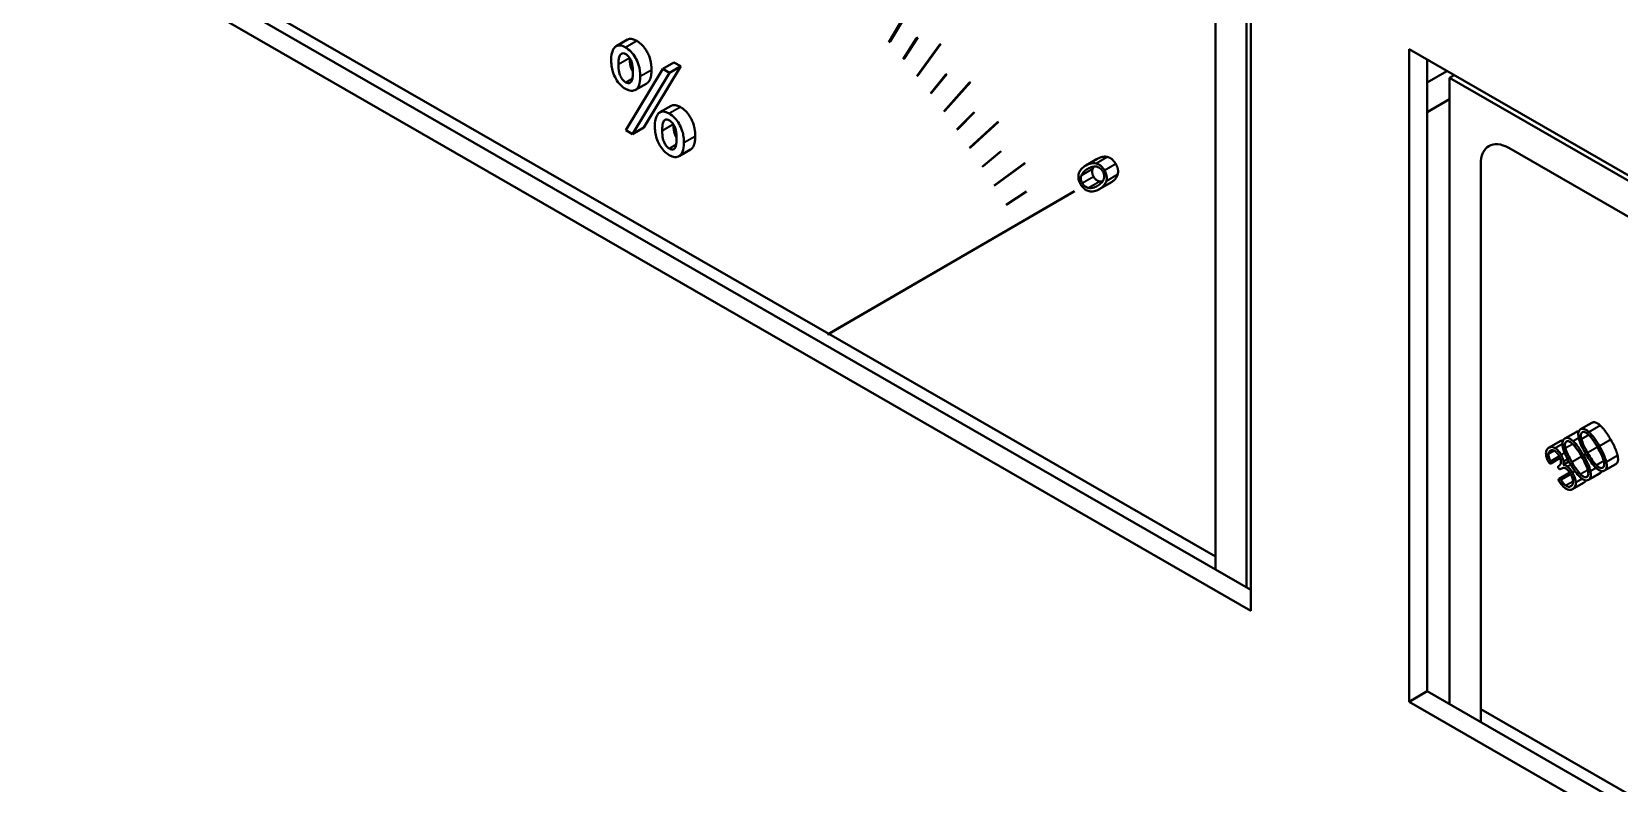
# Model space of a CAD drawing. Header units: millimetres. Extents: x 0 to 4752, y 0 to 3360.
# Drawn here: x 3766.2 to 3845.7, y 2650.7 to 2688.4 of the extents above; entities that cross this region are included whole.
import ezdxf

# ---------------------------------------------------------------- set-up
doc = ezdxf.new("R2010")
doc.units = ezdxf.units.MM
doc.header["$LTSCALE"] = 8
doc.layers.add('가시적인 것(ISO)', color=3, linetype='Continuous', lineweight=40)
doc.layers.add('가시적인 좁은 것(ISO)', color=3, linetype='Continuous', lineweight=35)

msp = doc.modelspace()

# ---------------------------------------------------------------- linework, layer by layer
at = {"layer": '가시적인 것(ISO)'}
for p, q in [((3827.255, 2659.395), (3766.161, 2694.577)), ((3767.066, 2695.098), (3827.255, 2660.437)), ((3769.753, 2694.205), (3806.098, 2673.275)), ((3827.029, 2660.568), (3827.029, 2691.962)), ((3827.255, 2692.097), (3827.255, 2659.395)), ((3809.114, 2687.887), (3810.911, 2690.931)), ((3809.17, 2687.919), (3810.968, 2690.963)), ((3825.473, 2689.424), (3825.473, 2661.464)), ((3796.013, 2688.019), (3795.448, 2687.693)), ((3809.82, 2687.047), (3810.502, 2688.088)), ((3809.877, 2687.08), (3810.558, 2688.12)), ((3810.558, 2688.12), (3810.502, 2688.088)), ((3809.17, 2687.919), (3809.114, 2687.887)), ((3810.515, 2686.189), (3811.667, 2687.778)), ((3810.571, 2686.222), (3811.723, 2687.81)), ((3811.723, 2687.81), (3811.667, 2687.778)), ((3835.175, 2687.536), (3896.269, 2652.355)), ((3835.175, 2654.834), (3835.175, 2687.536)), ((3797.778, 2686.554), (3795.923, 2683.488)), ((3798.682, 2686.684), (3796.835, 2683.614)), ((3798.343, 2686.879), (3797.778, 2686.554)), ((3798.117, 2686.358), (3797.778, 2686.554)), ((3798.682, 2686.684), (3798.117, 2686.358)), ((3798.343, 2686.879), (3798.682, 2686.684)), ((3809.877, 2687.08), (3809.82, 2687.047)), ((3836.08, 2687.015), (3836.08, 2655.356)), ((3836.08, 2685.876), (3837.069, 2686.446)), ((3796.27, 2683.288), (3798.117, 2686.358)), ((3796.975, 2685.827), (3796.41, 2685.501)), ((3810.571, 2686.222), (3810.515, 2686.189)), ((3811.197, 2685.313), (3811.955, 2686.257)), ((3811.253, 2685.346), (3812.011, 2686.29)), ((3811.865, 2684.421), (3813.137, 2685.852)), ((3811.922, 2684.453), (3813.194, 2685.885)), ((3812.011, 2686.29), (3811.955, 2686.257)), ((3813.194, 2685.885), (3813.137, 2685.852)), ((3837.211, 2686.098), (3837.442, 2686.231)), ((3896.043, 2652.219), (3837.211, 2686.098)), ((3837.211, 2686.098), (3837.211, 2654.704)), ((3811.253, 2685.346), (3811.197, 2685.313)), ((3837.211, 2685.029), (3836.08, 2684.378)), ((3798.202, 2684.701), (3797.636, 2684.375)), ((3811.922, 2684.453), (3811.865, 2684.421)), ((3812.519, 2683.512), (3813.351, 2684.357)), ((3812.576, 2683.545), (3813.407, 2684.389)), ((3813.407, 2684.389), (3813.351, 2684.357)), ((3795.923, 2683.488), (3796.27, 2683.288)), ((3796.835, 2683.614), (3796.27, 2683.288)), ((3812.576, 2683.545), (3812.519, 2683.512)), ((3813.159, 2682.589), (3814.546, 2683.858)), ((3813.215, 2682.622), (3814.602, 2683.89)), ((3814.602, 2683.89), (3814.546, 2683.858)), ((3799.167, 2682.507), (3798.601, 2682.181)), ((3813.215, 2682.622), (3813.159, 2682.589)), ((3813.84, 2681.684), (3814.741, 2682.425)), ((3814.741, 2682.425), (3814.684, 2682.392)), ((3840.181, 2682.589), (3893.073, 2652.131)), ((3813.783, 2681.651), (3814.684, 2682.392)), ((3813.84, 2681.684), (3813.783, 2681.651)), ((3814.391, 2680.701), (3815.887, 2681.802)), ((3814.448, 2680.733), (3815.944, 2681.834)), ((3815.944, 2681.834), (3815.887, 2681.802)), ((3819.546, 2682.036), (3818.98, 2681.71)), ((3838.767, 2653.808), (3838.767, 2681.768)), ((3820.223, 2680.848), (3819.657, 2680.522)), ((3806.042, 2673.242), (3818.357, 2680.389)), ((3806.099, 2673.275), (3818.413, 2680.421)), ((3814.448, 2680.733), (3814.391, 2680.701)), ((3814.983, 2679.738), (3815.951, 2680.372)), ((3815.039, 2679.771), (3816.007, 2680.405)), ((3816.007, 2680.405), (3815.951, 2680.372)), ((3818.413, 2680.421), (3818.357, 2680.389)), ((3815.039, 2679.771), (3814.983, 2679.738)), ((3806.099, 2673.275), (3806.042, 2673.242)), ((3806.099, 2673.275), (3825.473, 2662.118)), ((3843.545, 2668.351), (3842.979, 2668.026)), ((3844.341, 2668.813), (3843.775, 2668.487)), ((3842.191, 2667.568), (3842.169, 2667.555)), ((3842.757, 2667.894), (3842.191, 2667.568)), ((3842.748, 2667.052), (3842.274, 2666.779)), ((3842.738, 2667.075), (3842.293, 2666.819)), ((3842.753, 2666.496), (3842.753, 2666.496)), ((3843.191, 2666.868), (3842.907, 2666.704)), ((3845.535, 2666.742), (3844.969, 2666.416)), ((3843.234, 2666.317), (3842.696, 2666.007)), ((3843.244, 2666.301), (3842.735, 2666.007)), ((3843.281, 2666.24), (3842.787, 2665.955)), ((3843.926, 2665.808), (3843.36, 2665.483)), ((3844.739, 2666.28), (3844.173, 2665.954)), ((3835.175, 2654.834), (3836.08, 2655.356)), ((3836.08, 2655.356), (3896.269, 2620.695)), ((3896.269, 2619.653), (3835.175, 2654.834)), ((3838.767, 2654.462), (3875.112, 2633.533))]:
    msp.add_line(p, q, dxfattribs=at)
msp.add_ellipse((3840.181, 2680.954), major_axis=(-0.998, 1.733), ratio=0.578093, start_param=5.499721, end_param=7.070517, dxfattribs=at)
for points in [[(3796.013, 2688.019), (3796.189, 2688.12), (3796.476, 2687.955)], [(3796.476, 2687.955), (3796.796, 2687.77), (3797.216, 2687.002), (3797.216, 2686.491)], [(3798.202, 2684.701), (3798.377, 2684.802), (3798.669, 2684.634)], [(3798.669, 2684.634), (3798.988, 2684.451), (3799.407, 2683.683), (3799.407, 2683.171)], [(3819.388, 2681.655), (3819.347, 2681.601), (3819.324, 2681.541)], [(3819.542, 2682.034), (3819.82, 2682.196), (3820.063, 2682.139)], [(3820.063, 2682.139), (3820.315, 2682.08), (3820.482, 2681.789)], [(3820.482, 2681.789), (3820.649, 2681.501), (3820.574, 2681.253)], [(3819.324, 2681.541), (3819.253, 2681.352), (3819.373, 2681.145)], [(3819.373, 2681.145), (3819.491, 2680.94), (3819.69, 2680.909)], [(3819.69, 2680.909), (3819.75, 2680.898), (3819.815, 2680.905)], [(3820.574, 2681.253), (3820.504, 2681.011), (3820.226, 2680.85)], [(3843.544, 2668.351), (3843.607, 2668.387), (3843.681, 2668.377)], [(3844.34, 2668.813), (3844.506, 2668.909), (3844.758, 2668.678)], [(3844.758, 2668.678), (3845.002, 2668.457), (3845.281, 2667.975)], [(3842.756, 2667.894), (3842.82, 2667.931), (3842.891, 2667.928)], [(3845.281, 2667.975), (3845.557, 2667.495), (3845.627, 2667.173)], [(3845.627, 2667.173), (3845.702, 2666.839), (3845.535, 2666.742)], [(3844.048, 2665.927), (3844.006, 2665.855), (3843.927, 2665.809)], [(3844.832, 2666.39), (3844.804, 2666.318), (3844.74, 2666.281)]]:
    msp.add_open_spline(points, degree=2, dxfattribs=at)
for points, degree, knots in [([(3795.91, 2687.629), (3795.859, 2687.658), (3795.809, 2687.683), (3795.713, 2687.717), (3795.668, 2687.727), (3795.554, 2687.736), (3795.492, 2687.722), (3795.363, 2687.641), (3795.308, 2687.557), (3795.218, 2687.355), (3795.196, 2687.199), (3795.196, 2687.029)], 3, [-0.2021413, -0.2021413, -0.2021413, -0.2021413, -0.1800535, -0.1800535, -0.1596272, -0.1596272, -0.1259758, -0.1259758, -0.0780047, -0.0780047, 0, 0, 0, 0]), ([(3795.561, 2686.771), (3795.561, 2686.864), (3795.565, 2686.961), (3795.585, 2687.109), (3795.599, 2687.174), (3795.631, 2687.24), (3795.654, 2687.286), (3795.735, 2687.328), (3795.767, 2687.335), (3795.841, 2687.328), (3795.882, 2687.314), (3795.923, 2687.29)], 3, [-0.3573709, -0.3573709, -0.3573709, -0.3573709, -0.1987567, -0.1987567, -0.0808407, -0.0808407, -0.0428127, -0.0428127, -0.0219485, -0.0219485, 0, 0, 0, 0]), ([(3796.65, 2686.165), (3796.65, 2686.347), (3796.63, 2686.549), (3796.525, 2686.897), (3796.469, 2687.014), (3796.347, 2687.221), (3796.276, 2687.318), (3796.104, 2687.499), (3796.008, 2687.573), (3795.91, 2687.629)], 3, [-0.2033154, -0.2033154, -0.2033154, -0.2033154, -0.142084, -0.142084, -0.0985588, -0.0985588, -0.0520497, -0.0520497, 0, 0, 0, 0]), ([(3795.923, 2687.29), (3795.948, 2687.275), (3795.974, 2687.257), (3796.023, 2687.215), (3796.046, 2687.191), (3796.11, 2687.115), (3796.145, 2687.058), (3796.193, 2686.963), (3796.224, 2686.896), (3796.276, 2686.66), (3796.285, 2686.523), (3796.285, 2686.393)], 3, [-0.2947736, -0.2947736, -0.2947736, -0.2947736, -0.2470759, -0.2470759, -0.2005187, -0.2005187, -0.1118305, -0.1118305, -0.0596331, -0.0596331, 0, 0, 0, 0]), ([(3795.196, 2687.029), (3795.196, 2686.924), (3795.202, 2686.812), (3795.231, 2686.602), (3795.251, 2686.502), (3795.32, 2686.276), (3795.371, 2686.16), (3795.501, 2685.939), (3795.57, 2685.845), (3795.733, 2685.673), (3795.823, 2685.603), (3795.915, 2685.55)], 3, [-0.2349129, -0.2349129, -0.2349129, -0.2349129, -0.1865192, -0.1865192, -0.1450934, -0.1450934, -0.0936641, -0.0936641, -0.0488956, -0.0488956, 0, 0, 0, 0]), ([(3795.923, 2685.878), (3795.897, 2685.893), (3795.872, 2685.91), (3795.823, 2685.952), (3795.8, 2685.976), (3795.736, 2686.052), (3795.701, 2686.109), (3795.653, 2686.205), (3795.622, 2686.271), (3795.57, 2686.506), (3795.561, 2686.642), (3795.561, 2686.771)], 3, [-0.2882146, -0.2882146, -0.2882146, -0.2882146, -0.2420483, -0.2420483, -0.1969901, -0.1969901, -0.1110384, -0.1110384, -0.0592447, -0.0592447, 0, 0, 0, 0]), ([(3796.285, 2686.393), (3796.285, 2686.301), (3796.281, 2686.205), (3796.261, 2686.058), (3796.247, 2685.993), (3796.215, 2685.928), (3796.191, 2685.882), (3796.111, 2685.839), (3796.079, 2685.832), (3796.004, 2685.839), (3795.964, 2685.854), (3795.923, 2685.878)], 3, [-0.3534856, -0.3534856, -0.3534856, -0.3534856, -0.197316, -0.197316, -0.0808617, -0.0808617, -0.0428127, -0.0428127, -0.0219485, -0.0219485, 0, 0, 0, 0]), ([(3796.126, 2687.084), (3796.128, 2686.717), (3796.257, 2686.454), (3796.285, 2686.409)], 2, [0.017129, 0.017129, 0.017129, 1, 1.243445, 1.243445, 1.243445]), ([(3797.216, 2686.491), (3797.216, 2685.991), (3796.99, 2685.835), (3796.975, 2685.827)], 2, [0, 0, 0, 1, 1.065047, 1.065047, 1.065047]), ([(3795.915, 2685.55), (3795.965, 2685.522), (3796.014, 2685.499), (3796.109, 2685.466), (3796.154, 2685.456), (3796.284, 2685.447), (3796.359, 2685.468), (3796.469, 2685.538), (3796.532, 2685.591), (3796.632, 2685.837), (3796.65, 2685.998), (3796.65, 2686.165)], 3, [-0.3624467, -0.3624467, -0.3624467, -0.3624467, -0.3072091, -0.3072091, -0.2541557, -0.2541557, -0.1485491, -0.1485491, -0.0764824, -0.0764824, 0, 0, 0, 0]), ([(3798.104, 2684.308), (3798.052, 2684.338), (3798, 2684.363), (3797.901, 2684.398), (3797.856, 2684.409), (3797.741, 2684.417), (3797.68, 2684.403), (3797.551, 2684.321), (3797.498, 2684.238), (3797.409, 2684.038), (3797.387, 2683.881), (3797.387, 2683.71)], 3, [-0.1978226, -0.1978226, -0.1978226, -0.1978226, -0.176136, -0.176136, -0.1561814, -0.1561814, -0.1242546, -0.1242546, -0.0784329, -0.0784329, 0, 0, 0, 0]), ([(3797.752, 2683.452), (3797.752, 2683.545), (3797.756, 2683.642), (3797.776, 2683.79), (3797.79, 2683.856), (3797.822, 2683.922), (3797.845, 2683.968), (3797.924, 2684.01), (3797.956, 2684.017), (3798.031, 2684.01), (3798.072, 2683.994), (3798.114, 2683.97)], 3, [-0.3450983, -0.3450983, -0.3450983, -0.3450983, -0.1931296, -0.1931296, -0.0804024, -0.0804024, -0.0431245, -0.0431245, -0.0223004, -0.0223004, 0, 0, 0, 0]), ([(3798.841, 2682.846), (3798.841, 2682.944), (3798.835, 2683.047), (3798.808, 2683.244), (3798.788, 2683.338), (3798.716, 2683.577), (3798.66, 2683.694), (3798.538, 2683.902), (3798.467, 2683.999), (3798.296, 2684.179), (3798.201, 2684.252), (3798.104, 2684.308)], 3, [-0.2054589, -0.2054589, -0.2054589, -0.2054589, -0.1716259, -0.1716259, -0.1421589, -0.1421589, -0.0979405, -0.0979405, -0.0515661, -0.0515661, 0, 0, 0, 0]), ([(3797.387, 2683.71), (3797.387, 2683.604), (3797.393, 2683.493), (3797.422, 2683.283), (3797.443, 2683.182), (3797.507, 2682.97), (3797.555, 2682.851), (3797.693, 2682.618), (3797.761, 2682.525), (3797.923, 2682.354), (3798.012, 2682.285), (3798.104, 2682.232)], 3, [-0.2638451, -0.2638451, -0.2638451, -0.2638451, -0.2026594, -0.2026594, -0.1501989, -0.1501989, -0.092883, -0.092883, -0.0485303, -0.0485303, 0, 0, 0, 0]), ([(3798.111, 2682.56), (3798.086, 2682.574), (3798.062, 2682.592), (3798.014, 2682.633), (3797.991, 2682.656), (3797.929, 2682.73), (3797.894, 2682.786), (3797.843, 2682.886), (3797.813, 2682.952), (3797.761, 2683.184), (3797.752, 2683.322), (3797.752, 2683.452)], 3, [-0.2528808, -0.2528808, -0.2528808, -0.2528808, -0.2154553, -0.2154553, -0.1789852, -0.1789852, -0.1096951, -0.1096951, -0.0597104, -0.0597104, 0, 0, 0, 0]), ([(3798.114, 2683.97), (3798.14, 2683.955), (3798.166, 2683.937), (3798.216, 2683.894), (3798.239, 2683.87), (3798.302, 2683.795), (3798.337, 2683.739), (3798.385, 2683.643), (3798.415, 2683.577), (3798.467, 2683.343), (3798.476, 2683.204), (3798.476, 2683.074)], 3, [-0.2795485, -0.2795485, -0.2795485, -0.2795485, -0.2347237, -0.2347237, -0.1912475, -0.1912475, -0.1112427, -0.1112427, -0.0600573, -0.0600573, 0, 0, 0, 0]), ([(3798.318, 2683.766), (3798.319, 2683.4), (3798.447, 2683.134), (3798.476, 2683.088)], 2, [0.014976, 0.014976, 0.014976, 1, 1.251457, 1.251457, 1.251457]), ([(3798.104, 2682.232), (3798.154, 2682.203), (3798.203, 2682.18), (3798.299, 2682.147), (3798.345, 2682.137), (3798.475, 2682.128), (3798.55, 2682.149), (3798.66, 2682.218), (3798.724, 2682.271), (3798.823, 2682.517), (3798.841, 2682.679), (3798.841, 2682.846)], 3, [-0.3629804, -0.3629804, -0.3629804, -0.3629804, -0.3071811, -0.3071811, -0.2536962, -0.2536962, -0.1484406, -0.1484406, -0.0764824, -0.0764824, 0, 0, 0, 0]), ([(3798.476, 2683.074), (3798.476, 2682.982), (3798.472, 2682.886), (3798.452, 2682.738), (3798.438, 2682.673), (3798.407, 2682.606), (3798.383, 2682.561), (3798.305, 2682.519), (3798.273, 2682.512), (3798.196, 2682.519), (3798.154, 2682.535), (3798.111, 2682.56)], 3, [-0.3238228, -0.3238228, -0.3238228, -0.3238228, -0.1844269, -0.1844269, -0.0806129, -0.0806129, -0.0437959, -0.0437959, -0.0227744, -0.0227744, 0, 0, 0, 0]), ([(3799.407, 2683.171), (3799.407, 2682.672), (3799.181, 2682.515), (3799.167, 2682.507)], 2, [0, 0, 0, 1, 1.064544, 1.064544, 1.064544]), ([(3818.976, 2681.708), (3818.895, 2681.661), (3818.815, 2681.602), (3818.699, 2681.469), (3818.654, 2681.397), (3818.628, 2681.309)], 3, [-0.1105947, -0.1105947, -0.1105947, -0.1105947, -0.0492863, -0.0492863, 0, 0, 0, 0]), ([(3819.497, 2681.813), (3819.408, 2681.834), (3819.323, 2681.831), (3819.149, 2681.796), (3819.058, 2681.756), (3818.976, 2681.708)], 3, [-0.1107241, -0.1107241, -0.1107241, -0.1107241, -0.0614603, -0.0614603, 0, 0, 0, 0]), ([(3819.073, 2681.541), (3819.144, 2681.583), (3819.223, 2681.619), (3819.368, 2681.656), (3819.439, 2681.664), (3819.513, 2681.653)], 3, [-0.0950204, -0.0950204, -0.0950204, -0.0950204, -0.04148092, -0.04148092, 0, 0, 0, 0]), ([(3819.917, 2681.463), (3819.884, 2681.519), (3819.848, 2681.572), (3819.767, 2681.664), (3819.726, 2681.701), (3819.619, 2681.774), (3819.557, 2681.799), (3819.497, 2681.813)], 3, [-0.08068744, -0.08068744, -0.08068744, -0.08068744, -0.0564576, -0.0564576, -0.03310081, -0.03310081, 0, 0, 0, 0]), ([(3819.513, 2681.653), (3819.559, 2681.645), (3819.608, 2681.629), (3819.689, 2681.581), (3819.72, 2681.556), (3819.78, 2681.492), (3819.808, 2681.455), (3819.831, 2681.414)], 3, [-0.06062977, -0.06062977, -0.06062977, -0.06062977, -0.03469408, -0.03469408, -0.01781987, -0.01781987, 0, 0, 0, 0]), ([(3818.628, 2681.309), (3818.614, 2681.26), (3818.605, 2681.205), (3818.606, 2681.09), (3818.615, 2681.032), (3818.653, 2680.902), (3818.684, 2680.835), (3818.721, 2680.77)], 3, [-0.08079674, -0.08079674, -0.08079674, -0.08079674, -0.05338063, -0.05338063, -0.02816882, -0.02816882, 0, 0, 0, 0]), ([(3818.807, 2680.819), (3818.784, 2680.859), (3818.765, 2680.9), (3818.739, 2680.984), (3818.733, 2681.024), (3818.731, 2681.12), (3818.742, 2681.171), (3818.759, 2681.215)], 3, [-0.0606517, -0.0606517, -0.0606517, -0.0606517, -0.04343053, -0.04343053, -0.02630267, -0.02630267, 0, 0, 0, 0]), ([(3818.759, 2681.215), (3818.786, 2681.285), (3818.828, 2681.342), (3818.931, 2681.45), (3819.002, 2681.5), (3819.073, 2681.541)], 3, [-0.09442381, -0.09442381, -0.09442381, -0.09442381, -0.0531236, -0.0531236, 0, 0, 0, 0]), ([(3819.124, 2680.583), (3819.078, 2680.59), (3819.028, 2680.606), (3818.948, 2680.654), (3818.917, 2680.678), (3818.858, 2680.741), (3818.831, 2680.778), (3818.807, 2680.819)], 3, [-0.06036726, -0.06036726, -0.06036726, -0.06036726, -0.03433895, -0.03433895, -0.01769854, -0.01769854, 0, 0, 0, 0]), ([(3819.878, 2681.02), (3819.852, 2680.95), (3819.81, 2680.892), (3819.706, 2680.783), (3819.635, 2680.732), (3819.564, 2680.691)], 3, [-0.09489707, -0.09489707, -0.09489707, -0.09489707, -0.0534092, -0.0534092, 0, 0, 0, 0]), ([(3819.66, 2680.524), (3819.742, 2680.571), (3819.822, 2680.631), (3819.938, 2680.765), (3819.983, 2680.838), (3820.009, 2680.927)], 3, [-0.1110915, -0.1110915, -0.1110915, -0.1110915, -0.0494916, -0.0494916, 0, 0, 0, 0]), ([(3819.831, 2681.414), (3819.853, 2681.375), (3819.871, 2681.336), (3819.896, 2681.255), (3819.903, 2681.217), (3819.906, 2681.12), (3819.895, 2681.066), (3819.878, 2681.02)], 3, [-0.06015213, -0.06015213, -0.06015213, -0.06015213, -0.04359102, -0.04359102, -0.02696915, -0.02696915, 0, 0, 0, 0]), ([(3820.009, 2680.927), (3820.023, 2680.976), (3820.032, 2681.031), (3820.031, 2681.147), (3820.022, 2681.204), (3819.984, 2681.333), (3819.954, 2681.399), (3819.917, 2681.463)], 3, [-0.08043735, -0.08043735, -0.08043735, -0.08043735, -0.05283354, -0.05283354, -0.02780895, -0.02780895, 0, 0, 0, 0]), ([(3818.721, 2680.77), (3818.753, 2680.714), (3818.789, 2680.662), (3818.87, 2680.571), (3818.911, 2680.534), (3819.017, 2680.462), (3819.08, 2680.437), (3819.14, 2680.423)], 3, [-0.08032187, -0.08032187, -0.08032187, -0.08032187, -0.05634387, -0.05634387, -0.03316511, -0.03316511, 0, 0, 0, 0]), ([(3819.564, 2680.691), (3819.493, 2680.65), (3819.415, 2680.613), (3819.269, 2680.578), (3819.198, 2680.571), (3819.124, 2680.583)], 3, [-0.09482066, -0.09482066, -0.09482066, -0.09482066, -0.04153437, -0.04153437, 0, 0, 0, 0]), ([(3819.14, 2680.423), (3819.229, 2680.401), (3819.314, 2680.403), (3819.488, 2680.437), (3819.579, 2680.476), (3819.66, 2680.524)], 3, [-0.1105512, -0.1105512, -0.1105512, -0.1105512, -0.0612203, -0.0612203, 0, 0, 0, 0]), ([(3843.774, 2668.487), (3843.742, 2668.468), (3843.715, 2668.442), (3843.676, 2668.371), (3843.664, 2668.329), (3843.654, 2668.213), (3843.663, 2668.135), (3843.681, 2668.055)], 3, [-0.08068744, -0.08068744, -0.08068744, -0.08068744, -0.0564576, -0.0564576, -0.03310081, -0.03310081, 0, 0, 0, 0]), ([(3844.193, 2668.352), (3844.143, 2668.398), (3844.091, 2668.438), (3843.992, 2668.494), (3843.946, 2668.51), (3843.854, 2668.519), (3843.812, 2668.509), (3843.774, 2668.487)], 3, [-0.08043735, -0.08043735, -0.08043735, -0.08043735, -0.05283354, -0.05283354, -0.02780895, -0.02780895, 0, 0, 0, 0]), ([(3843.812, 2667.998), (3843.796, 2668.061), (3843.785, 2668.124), (3843.787, 2668.217), (3843.792, 2668.249), (3843.817, 2668.305), (3843.836, 2668.325), (3843.86, 2668.339)], 3, [-0.06062977, -0.06062977, -0.06062977, -0.06062977, -0.03469408, -0.03469408, -0.01781987, -0.01781987, 0, 0, 0, 0]), ([(3843.86, 2668.339), (3843.882, 2668.352), (3843.907, 2668.358), (3843.965, 2668.354), (3843.995, 2668.344), (3844.077, 2668.3), (3844.129, 2668.257), (3844.177, 2668.21)], 3, [-0.06015213, -0.06015213, -0.06015213, -0.06015213, -0.04359102, -0.04359102, -0.02696915, -0.02696915, 0, 0, 0, 0]), ([(3844.177, 2668.21), (3844.251, 2668.137), (3844.322, 2668.048), (3844.468, 2667.844), (3844.547, 2667.716), (3844.619, 2667.593)], 3, [-0.09489707, -0.09489707, -0.09489707, -0.09489707, -0.0534092, -0.0534092, 0, 0, 0, 0]), ([(3844.715, 2667.649), (3844.633, 2667.791), (3844.542, 2667.936), (3844.368, 2668.17), (3844.282, 2668.271), (3844.193, 2668.352)], 3, [-0.1110915, -0.1110915, -0.1110915, -0.1110915, -0.0494916, -0.0494916, 0, 0, 0, 0]), ([(3842.169, 2667.555), (3842.144, 2667.541), (3842.122, 2667.523), (3842.086, 2667.479), (3842.071, 2667.454), (3842.043, 2667.377), (3842.037, 2667.321), (3842.04, 2667.257)], 3, [-0.06371351, -0.06371351, -0.06371351, -0.06371351, -0.04533864, -0.04533864, -0.02815417, -0.02815417, 0, 0, 0, 0]), ([(3842.169, 2667.239), (3842.172, 2667.279), (3842.18, 2667.314), (3842.211, 2667.373), (3842.232, 2667.394), (3842.257, 2667.409)], 3, [-0.03841312, -0.03841312, -0.03841312, -0.03841312, -0.01919865, -0.01919865, 0, 0, 0, 0]), ([(3842.497, 2667.544), (3842.469, 2667.561), (3842.441, 2667.575), (3842.387, 2667.594), (3842.361, 2667.6), (3842.281, 2667.606), (3842.233, 2667.592), (3842.191, 2667.568)], 3, [-0.06096856, -0.06096856, -0.06096856, -0.06096856, -0.04623173, -0.04623173, -0.03161245, -0.03161245, 0, 0, 0, 0]), ([(3842.257, 2667.409), (3842.277, 2667.42), (3842.298, 2667.429), (3842.342, 2667.438), (3842.364, 2667.438), (3842.421, 2667.429), (3842.455, 2667.416), (3842.491, 2667.393)], 3, [-0.0467039, -0.0467039, -0.0467039, -0.0467039, -0.03202229, -0.03202229, -0.01875942, -0.01875942, 0, 0, 0, 0]), ([(3842.491, 2667.393), (3842.527, 2667.371), (3842.561, 2667.342), (3842.628, 2667.268), (3842.658, 2667.225), (3842.685, 2667.179)], 3, [-0.03905071, -0.03905071, -0.03905071, -0.03905071, -0.01985859, -0.01985859, 0, 0, 0, 0]), ([(3842.794, 2667.213), (3842.752, 2667.286), (3842.704, 2667.355), (3842.601, 2667.469), (3842.55, 2667.512), (3842.497, 2667.544)], 3, [-0.05988374, -0.05988374, -0.05988374, -0.05988374, -0.02829577, -0.02829577, 0, 0, 0, 0]), ([(3842.979, 2668.025), (3842.946, 2668.006), (3842.919, 2667.98), (3842.88, 2667.909), (3842.868, 2667.868), (3842.858, 2667.751), (3842.868, 2667.673), (3842.885, 2667.594)], 3, [-0.08068744, -0.08068744, -0.08068744, -0.08068744, -0.0564576, -0.0564576, -0.03310081, -0.03310081, 0, 0, 0, 0]), ([(3842.885, 2667.594), (3842.912, 2667.475), (3842.957, 2667.351), (3843.073, 2667.083), (3843.153, 2666.932), (3843.235, 2666.79)], 3, [-0.1107241, -0.1107241, -0.1107241, -0.1107241, -0.0614603, -0.0614603, 0, 0, 0, 0]), ([(3843.397, 2667.89), (3843.347, 2667.936), (3843.295, 2667.977), (3843.196, 2668.032), (3843.15, 2668.048), (3843.058, 2668.057), (3843.016, 2668.047), (3842.979, 2668.025)], 3, [-0.08043735, -0.08043735, -0.08043735, -0.08043735, -0.05283354, -0.05283354, -0.02780895, -0.02780895, 0, 0, 0, 0]), ([(3843.016, 2667.536), (3843, 2667.599), (3842.989, 2667.663), (3842.991, 2667.755), (3842.996, 2667.787), (3843.021, 2667.843), (3843.04, 2667.863), (3843.064, 2667.877)], 3, [-0.06062977, -0.06062977, -0.06062977, -0.06062977, -0.03469408, -0.03469408, -0.01781987, -0.01781987, 0, 0, 0, 0]), ([(3843.331, 2666.846), (3843.26, 2666.969), (3843.189, 2667.101), (3843.085, 2667.33), (3843.043, 2667.436), (3843.016, 2667.536)], 3, [-0.0950204, -0.0950204, -0.0950204, -0.0950204, -0.04148092, -0.04148092, 0, 0, 0, 0]), ([(3843.064, 2667.877), (3843.086, 2667.89), (3843.111, 2667.896), (3843.169, 2667.892), (3843.199, 2667.882), (3843.281, 2667.838), (3843.333, 2667.795), (3843.381, 2667.748)], 3, [-0.06015213, -0.06015213, -0.06015213, -0.06015213, -0.04359102, -0.04359102, -0.02696915, -0.02696915, 0, 0, 0, 0]), ([(3843.381, 2667.748), (3843.455, 2667.676), (3843.526, 2667.586), (3843.672, 2667.382), (3843.751, 2667.254), (3843.823, 2667.131)], 3, [-0.09489707, -0.09489707, -0.09489707, -0.09489707, -0.0534092, -0.0534092, 0, 0, 0, 0]), ([(3843.919, 2667.187), (3843.837, 2667.329), (3843.746, 2667.474), (3843.572, 2667.708), (3843.486, 2667.809), (3843.397, 2667.89)], 3, [-0.1110915, -0.1110915, -0.1110915, -0.1110915, -0.0494916, -0.0494916, 0, 0, 0, 0]), ([(3843.681, 2668.055), (3843.708, 2667.937), (3843.753, 2667.813), (3843.869, 2667.545), (3843.949, 2667.394), (3844.031, 2667.252)], 3, [-0.1107241, -0.1107241, -0.1107241, -0.1107241, -0.0614603, -0.0614603, 0, 0, 0, 0]), ([(3844.127, 2667.308), (3844.056, 2667.431), (3843.985, 2667.563), (3843.881, 2667.791), (3843.839, 2667.898), (3843.812, 2667.998)], 3, [-0.0950204, -0.0950204, -0.0950204, -0.0950204, -0.04148092, -0.04148092, 0, 0, 0, 0]), ([(3844.566, 2666.692), (3844.492, 2666.766), (3844.422, 2666.855), (3844.277, 2667.059), (3844.198, 2667.185), (3844.127, 2667.308)], 3, [-0.09442381, -0.09442381, -0.09442381, -0.09442381, -0.0531236, -0.0531236, 0, 0, 0, 0]), ([(3844.619, 2667.593), (3844.689, 2667.47), (3844.76, 2667.339), (3844.863, 2667.111), (3844.905, 2667.005), (3844.931, 2666.904)], 3, [-0.09482066, -0.09482066, -0.09482066, -0.09482066, -0.04153437, -0.04153437, 0, 0, 0, 0]), ([(3845.062, 2666.847), (3845.036, 2666.966), (3844.991, 2667.09), (3844.876, 2667.357), (3844.797, 2667.508), (3844.715, 2667.649)], 3, [-0.1105512, -0.1105512, -0.1105512, -0.1105512, -0.0612203, -0.0612203, 0, 0, 0, 0]), ([(3842.04, 2667.257), (3842.042, 2667.192), (3842.054, 2667.124), (3842.102, 2666.98), (3842.136, 2666.909), (3842.177, 2666.841)], 3, [-0.05913489, -0.05913489, -0.05913489, -0.05913489, -0.02990924, -0.02990924, 0, 0, 0, 0]), ([(3842.274, 2666.887), (3842.254, 2666.922), (3842.235, 2666.959), (3842.204, 2667.03), (3842.192, 2667.064), (3842.171, 2667.148), (3842.166, 2667.195), (3842.169, 2667.239)], 3, [-0.05025466, -0.05025466, -0.05025466, -0.05025466, -0.0348897, -0.0348897, -0.02076482, -0.02076482, 0, 0, 0, 0]), ([(3842.177, 2666.841), (3842.185, 2666.826), (3842.195, 2666.812), (3842.213, 2666.793), (3842.221, 2666.786), (3842.229, 2666.782)], 3, [-0.0106653, -0.0106653, -0.0106653, -0.0106653, -0.00439322, -0.00439322, 0, 0, 0, 0]), ([(3842.229, 2666.782), (3842.238, 2666.777), (3842.246, 2666.775), (3842.262, 2666.774), (3842.268, 2666.776), (3842.274, 2666.779)], 3, [-0.009024633, -0.009024633, -0.009024633, -0.009024633, -0.004508608, -0.004508608, 0, 0, 0, 0]), ([(3842.293, 2666.819), (3842.293, 2666.824), (3842.293, 2666.83), (3842.292, 2666.842), (3842.29, 2666.849), (3842.285, 2666.866), (3842.28, 2666.876), (3842.274, 2666.887)], 3, [-0.009758567, -0.009758567, -0.009758567, -0.009758567, -0.007066347, -0.007066347, -0.004513803, -0.004513803, 0, 0, 0, 0]), ([(3842.274, 2666.779), (3842.28, 2666.783), (3842.285, 2666.788), (3842.292, 2666.801), (3842.293, 2666.809), (3842.293, 2666.819)], 3, [-0.008695272, -0.008695272, -0.008695272, -0.008695272, -0.004191942, -0.004191942, 0, 0, 0, 0]), ([(3842.668, 2666.644), (3842.663, 2666.642), (3842.659, 2666.639), (3842.653, 2666.631), (3842.65, 2666.627), (3842.646, 2666.617), (3842.645, 2666.611), (3842.646, 2666.597), (3842.647, 2666.59), (3842.654, 2666.57), (3842.66, 2666.558), (3842.666, 2666.546)], 3, [-0.01733684, -0.01733684, -0.01733684, -0.01733684, -0.01404614, -0.01404614, -0.01120864, -0.01120864, -0.00817617, -0.00817617, -0.00489505, -0.00489505, 0, 0, 0, 0]), ([(3842.666, 2666.546), (3842.67, 2666.539), (3842.675, 2666.531), (3842.685, 2666.519), (3842.689, 2666.513), (3842.7, 2666.503), (3842.705, 2666.498), (3842.718, 2666.492), (3842.724, 2666.49), (3842.738, 2666.489), (3842.746, 2666.492), (3842.753, 2666.496)], 3, [-0.01764336, -0.01764336, -0.01764336, -0.01764336, -0.01441684, -0.01441684, -0.01161859, -0.01161859, -0.00853417, -0.00853417, -0.00514475, -0.00514475, 0, 0, 0, 0]), ([(3842.791, 2666.831), (3842.789, 2666.81), (3842.785, 2666.791), (3842.772, 2666.755), (3842.764, 2666.738), (3842.732, 2666.689), (3842.701, 2666.663), (3842.668, 2666.644)], 3, [-0.04557266, -0.04557266, -0.04557266, -0.04557266, -0.03554082, -0.03554082, -0.02481627, -0.02481627, 0, 0, 0, 0]), ([(3842.685, 2667.179), (3842.708, 2667.138), (3842.73, 2667.096), (3842.763, 2667.017), (3842.775, 2666.979), (3842.792, 2666.902), (3842.794, 2666.865), (3842.791, 2666.831)], 3, [-0.04973247, -0.04973247, -0.04973247, -0.04973247, -0.03220715, -0.03220715, -0.01691464, -0.01691464, 0, 0, 0, 0]), ([(3842.753, 2666.496), (3842.798, 2666.522), (3842.852, 2666.545), (3842.935, 2666.552), (3842.965, 2666.55), (3842.996, 2666.54)], 3, [-0.05067572, -0.05067572, -0.05067572, -0.05067572, -0.01674286, -0.01674286, 0, 0, 0, 0]), ([(3842.916, 2666.878), (3842.91, 2666.931), (3842.896, 2666.985), (3842.854, 2667.1), (3842.826, 2667.157), (3842.794, 2667.213)], 3, [-0.04692104, -0.04692104, -0.04692104, -0.04692104, -0.02419071, -0.02419071, 0, 0, 0, 0]), ([(3842.907, 2666.704), (3842.915, 2666.727), (3842.92, 2666.753), (3842.923, 2666.812), (3842.921, 2666.845), (3842.916, 2666.878)], 3, [-0.02787112, -0.02787112, -0.02787112, -0.02787112, -0.01448619, -0.01448619, 0, 0, 0, 0]), ([(3843.112, 2666.618), (3843.076, 2666.646), (3843.04, 2666.668), (3842.97, 2666.698), (3842.937, 2666.705), (3842.907, 2666.704)], 3, [-0.03748875, -0.03748875, -0.03748875, -0.03748875, -0.01812106, -0.01812106, 0, 0, 0, 0]), ([(3842.996, 2666.54), (3843.019, 2666.532), (3843.043, 2666.519), (3843.092, 2666.485), (3843.116, 2666.464), (3843.19, 2666.386), (3843.236, 2666.317), (3843.276, 2666.249)], 3, [-0.05540456, -0.05540456, -0.05540456, -0.05540456, -0.04262983, -0.04262983, -0.02948391, -0.02948391, 0, 0, 0, 0]), ([(3843.372, 2666.305), (3843.335, 2666.37), (3843.293, 2666.431), (3843.205, 2666.538), (3843.16, 2666.582), (3843.112, 2666.618)], 3, [-0.0534316, -0.0534316, -0.0534316, -0.0534316, -0.02556396, -0.02556396, 0, 0, 0, 0]), ([(3843.235, 2666.79), (3843.317, 2666.649), (3843.407, 2666.505), (3843.58, 2666.271), (3843.665, 2666.17), (3843.754, 2666.089)], 3, [-0.1105947, -0.1105947, -0.1105947, -0.1105947, -0.0492863, -0.0492863, 0, 0, 0, 0]), ([(3843.77, 2666.231), (3843.696, 2666.304), (3843.626, 2666.393), (3843.481, 2666.597), (3843.402, 2666.723), (3843.331, 2666.846)], 3, [-0.09442381, -0.09442381, -0.09442381, -0.09442381, -0.0531236, -0.0531236, 0, 0, 0, 0]), ([(3843.823, 2667.131), (3843.894, 2667.008), (3843.964, 2666.877), (3844.067, 2666.649), (3844.109, 2666.543), (3844.135, 2666.443)], 3, [-0.09482066, -0.09482066, -0.09482066, -0.09482066, -0.04153437, -0.04153437, 0, 0, 0, 0]), ([(3844.266, 2666.385), (3844.24, 2666.504), (3844.196, 2666.628), (3844.08, 2666.895), (3844.001, 2667.046), (3843.919, 2667.187)], 3, [-0.1105512, -0.1105512, -0.1105512, -0.1105512, -0.0612203, -0.0612203, 0, 0, 0, 0]), ([(3844.031, 2667.252), (3844.113, 2667.111), (3844.203, 2666.967), (3844.376, 2666.733), (3844.461, 2666.632), (3844.55, 2666.55)], 3, [-0.1105947, -0.1105947, -0.1105947, -0.1105947, -0.0492863, -0.0492863, 0, 0, 0, 0]), ([(3844.55, 2666.55), (3844.6, 2666.505), (3844.651, 2666.465), (3844.75, 2666.409), (3844.796, 2666.393), (3844.889, 2666.384), (3844.932, 2666.395), (3844.97, 2666.417)], 3, [-0.08079674, -0.08079674, -0.08079674, -0.08079674, -0.05338063, -0.05338063, -0.02816882, -0.02816882, 0, 0, 0, 0]), ([(3844.884, 2666.565), (3844.861, 2666.551), (3844.835, 2666.545), (3844.776, 2666.549), (3844.744, 2666.56), (3844.662, 2666.604), (3844.612, 2666.646), (3844.566, 2666.692)], 3, [-0.0606517, -0.0606517, -0.0606517, -0.0606517, -0.04343053, -0.04343053, -0.02630267, -0.02630267, 0, 0, 0, 0]), ([(3844.931, 2666.904), (3844.948, 2666.842), (3844.959, 2666.778), (3844.957, 2666.686), (3844.951, 2666.654), (3844.927, 2666.599), (3844.908, 2666.578), (3844.884, 2666.565)], 3, [-0.06036726, -0.06036726, -0.06036726, -0.06036726, -0.03433895, -0.03433895, -0.01769854, -0.01769854, 0, 0, 0, 0]), ([(3844.97, 2666.417), (3845.002, 2666.435), (3845.029, 2666.461), (3845.068, 2666.531), (3845.079, 2666.573), (3845.089, 2666.69), (3845.079, 2666.768), (3845.062, 2666.847)], 3, [-0.08032187, -0.08032187, -0.08032187, -0.08032187, -0.05634387, -0.05634387, -0.03316511, -0.03316511, 0, 0, 0, 0]), ([(3842.691, 2666.004), (3842.688, 2666.002), (3842.684, 2665.999), (3842.679, 2665.993), (3842.677, 2665.989), (3842.673, 2665.978), (3842.672, 2665.97), (3842.672, 2665.96)], 3, [-0.009230248, -0.009230248, -0.009230248, -0.009230248, -0.00658266, -0.00658266, -0.004102373, -0.004102373, 0, 0, 0, 0]), ([(3842.672, 2665.96), (3842.672, 2665.954), (3842.673, 2665.948), (3842.676, 2665.935), (3842.678, 2665.929), (3842.686, 2665.907), (3842.694, 2665.892), (3842.703, 2665.878)], 3, [-0.0117307, -0.0117307, -0.0117307, -0.0117307, -0.00900993, -0.00900993, -0.0062502, -0.0062502, 0, 0, 0, 0]), ([(3842.735, 2666.007), (3842.726, 2666.011), (3842.719, 2666.012), (3842.704, 2666.011), (3842.697, 2666.008), (3842.691, 2666.004)], 3, [-0.009151189, -0.009151189, -0.009151189, -0.009151189, -0.004721408, -0.004721408, 0, 0, 0, 0]), ([(3842.703, 2665.878), (3842.76, 2665.786), (3842.824, 2665.698), (3842.948, 2665.572), (3843.003, 2665.529), (3843.059, 2665.498)], 3, [-0.07048029, -0.07048029, -0.07048029, -0.07048029, -0.02998403, -0.02998403, 0, 0, 0, 0]), ([(3842.787, 2665.955), (3842.78, 2665.967), (3842.772, 2665.978), (3842.754, 2665.996), (3842.744, 2666.002), (3842.735, 2666.007)], 3, [-0.01027523, -0.01027523, -0.01027523, -0.01027523, -0.00508623, -0.00508623, 0, 0, 0, 0]), ([(3843.028, 2665.667), (3842.985, 2665.698), (3842.945, 2665.737), (3842.863, 2665.835), (3842.823, 2665.895), (3842.787, 2665.955)], 3, [-0.04926435, -0.04926435, -0.04926435, -0.04926435, -0.02634917, -0.02634917, 0, 0, 0, 0]), ([(3843.276, 2666.249), (3843.316, 2666.179), (3843.351, 2666.105), (3843.389, 2665.973), (3843.397, 2665.918), (3843.397, 2665.867)], 3, [-0.05434069, -0.05434069, -0.05434069, -0.05434069, -0.02383375, -0.02383375, 0, 0, 0, 0]), ([(3843.397, 2665.867), (3843.397, 2665.84), (3843.395, 2665.814), (3843.386, 2665.768), (3843.379, 2665.746), (3843.351, 2665.687), (3843.322, 2665.658), (3843.288, 2665.638)], 3, [-0.05012754, -0.05012754, -0.05012754, -0.05012754, -0.03786144, -0.03786144, -0.0257802, -0.0257802, 0, 0, 0, 0]), ([(3843.361, 2665.483), (3843.393, 2665.502), (3843.423, 2665.525), (3843.472, 2665.58), (3843.491, 2665.611), (3843.525, 2665.698), (3843.534, 2665.756), (3843.532, 2665.823)], 3, [-0.07616833, -0.07616833, -0.07616833, -0.07616833, -0.05193033, -0.05193033, -0.03012732, -0.03012732, 0, 0, 0, 0]), ([(3843.532, 2665.823), (3843.531, 2665.859), (3843.527, 2665.896), (3843.512, 2665.973), (3843.502, 2666.012), (3843.46, 2666.138), (3843.419, 2666.223), (3843.372, 2666.305)], 3, [-0.06783256, -0.06783256, -0.06783256, -0.06783256, -0.05171788, -0.05171788, -0.03546715, -0.03546715, 0, 0, 0, 0]), ([(3843.754, 2666.089), (3843.804, 2666.043), (3843.855, 2666.003), (3843.955, 2665.948), (3844.001, 2665.931), (3844.094, 2665.922), (3844.136, 2665.933), (3844.174, 2665.955)], 3, [-0.08079674, -0.08079674, -0.08079674, -0.08079674, -0.05338063, -0.05338063, -0.02816882, -0.02816882, 0, 0, 0, 0]), ([(3844.088, 2666.103), (3844.065, 2666.09), (3844.039, 2666.083), (3843.98, 2666.087), (3843.949, 2666.098), (3843.867, 2666.142), (3843.816, 2666.184), (3843.77, 2666.231)], 3, [-0.0606517, -0.0606517, -0.0606517, -0.0606517, -0.04343053, -0.04343053, -0.02630267, -0.02630267, 0, 0, 0, 0]), ([(3844.135, 2666.443), (3844.152, 2666.38), (3844.163, 2666.316), (3844.161, 2666.224), (3844.156, 2666.192), (3844.131, 2666.137), (3844.112, 2666.117), (3844.088, 2666.103)], 3, [-0.06036726, -0.06036726, -0.06036726, -0.06036726, -0.03433895, -0.03433895, -0.01769854, -0.01769854, 0, 0, 0, 0]), ([(3844.174, 2665.955), (3844.206, 2665.973), (3844.233, 2665.999), (3844.272, 2666.07), (3844.283, 2666.111), (3844.293, 2666.228), (3844.283, 2666.306), (3844.266, 2666.385)], 3, [-0.08032187, -0.08032187, -0.08032187, -0.08032187, -0.05634387, -0.05634387, -0.03316511, -0.03316511, 0, 0, 0, 0]), ([(3843.288, 2665.638), (3843.265, 2665.625), (3843.24, 2665.615), (3843.188, 2665.608), (3843.162, 2665.609), (3843.099, 2665.624), (3843.064, 2665.642), (3843.028, 2665.667)], 3, [-0.05159529, -0.05159529, -0.05159529, -0.05159529, -0.03441785, -0.03441785, -0.01904555, -0.01904555, 0, 0, 0, 0]), ([(3843.059, 2665.498), (3843.115, 2665.468), (3843.169, 2665.451), (3843.273, 2665.446), (3843.32, 2665.459), (3843.361, 2665.483)], 3, [-0.06060948, -0.06060948, -0.06060948, -0.06060948, -0.031004, -0.031004, 0, 0, 0, 0])]:
    msp.add_open_spline(points, degree=degree, knots=knots, dxfattribs=at)
at = {"layer": '가시적인 좁은 것(ISO)'}
for p, q in [((3796.476, 2687.955), (3795.91, 2687.629)), ((3796.12, 2687.094), (3795.561, 2686.771)), ((3797.216, 2686.491), (3796.65, 2686.165)), ((3796.262, 2686.073), (3795.923, 2685.878)), ((3798.669, 2684.634), (3798.104, 2684.308)), ((3798.312, 2683.775), (3797.752, 2683.452)), ((3798.454, 2682.757), (3798.111, 2682.56)), ((3799.407, 2683.171), (3798.841, 2682.846)), ((3820.063, 2682.139), (3819.497, 2681.813)), ((3820.482, 2681.789), (3819.917, 2681.463)), ((3819.324, 2681.541), (3818.759, 2681.215)), ((3819.373, 2681.145), (3818.807, 2680.819)), ((3819.69, 2680.909), (3819.124, 2680.583)), ((3820.226, 2680.85), (3819.66, 2680.524)), ((3820.574, 2681.253), (3820.009, 2680.927)), ((3844.178, 2668.209), (3843.812, 2667.998)), ((3844.758, 2668.678), (3844.193, 2668.352)), ((3842.464, 2667.409), (3842.169, 2667.239)), ((3842.863, 2667.755), (3842.497, 2667.544)), ((3842.973, 2667.317), (3842.794, 2667.213)), ((3843.382, 2667.747), (3843.016, 2667.536)), ((3843.681, 2668.054), (3843.397, 2667.89)), ((3844.619, 2667.591), (3844.127, 2667.308)), ((3845.281, 2667.975), (3844.715, 2667.649)), ((3842.708, 2667.137), (3842.274, 2666.887)), ((3842.748, 2667.052), (3842.274, 2666.779)), ((3843.122, 2666.997), (3842.916, 2666.878)), ((3843.279, 2666.715), (3843.112, 2666.618)), ((3843.824, 2667.129), (3843.331, 2666.846)), ((3844.031, 2667.252), (3843.919, 2667.187)), ((3844.551, 2666.55), (3844.266, 2666.385)), ((3844.931, 2666.903), (3844.566, 2666.692)), ((3845.535, 2666.742), (3844.97, 2666.417)), ((3845.627, 2667.173), (3845.062, 2666.847)), ((3843.397, 2665.879), (3843.028, 2665.667)), ((3843.927, 2665.809), (3843.361, 2665.483)), ((3843.5, 2666.379), (3843.372, 2666.305)), ((3843.853, 2666.008), (3843.532, 2665.823)), ((3844.135, 2666.441), (3843.77, 2666.231)), ((3844.74, 2666.281), (3844.174, 2665.955))]:
    msp.add_line(p, q, dxfattribs=at)

doc.saveas('drawing.dxf')
